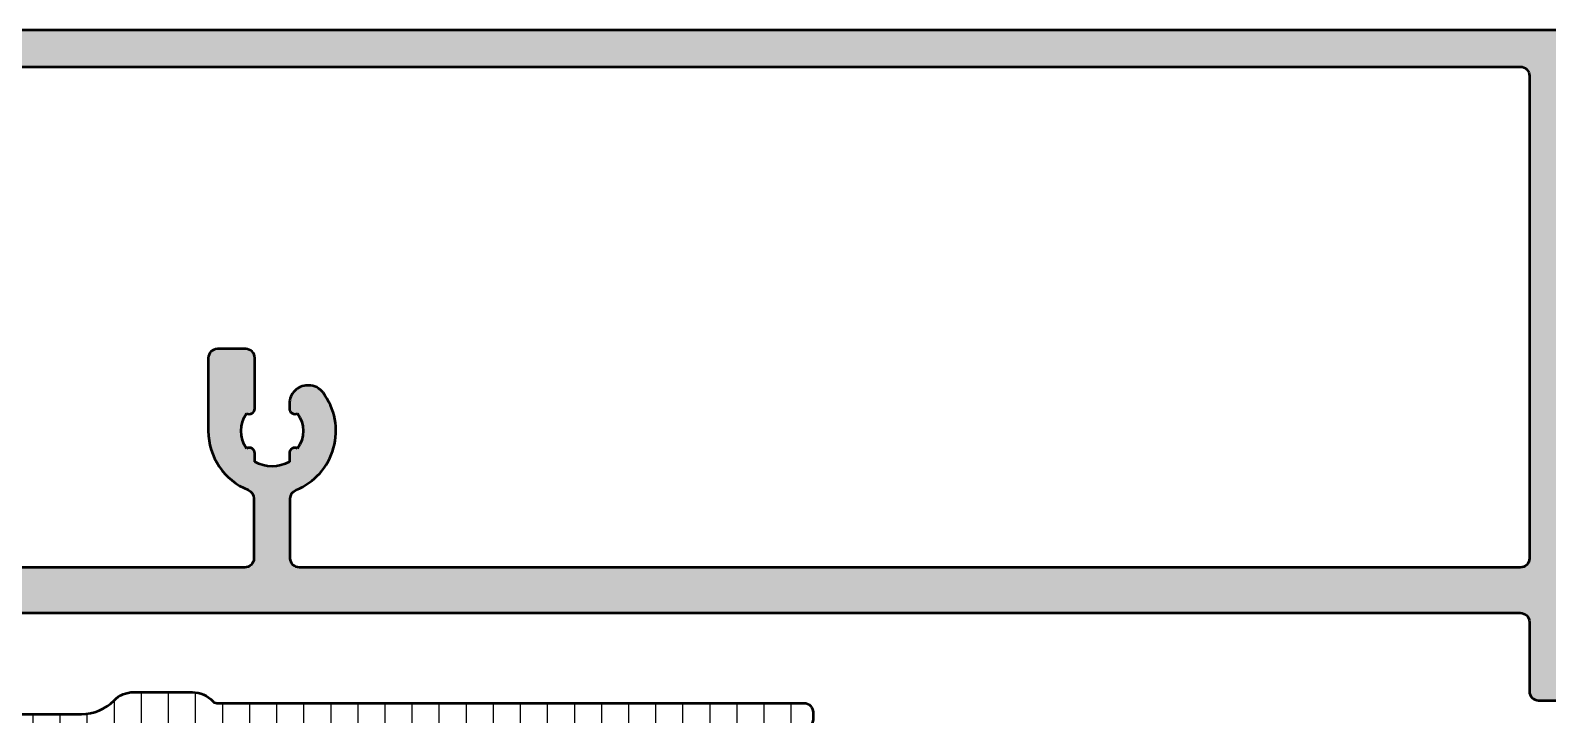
# Model space of a CAD drawing. Extents: x -30 to 220, y 11 to 100.
# Drawn here: x 11.7 to 95, y 62.4 to 100 of the extents above; entities that cross this region are included whole.
import ezdxf

# ---------------------------------------------------------------- set-up
doc = ezdxf.new("R2010")
doc.units = 0
for name, color, linetype, lineweight in [('0S-Alu contour', 7, 'Continuous', 50), ('0S-Alu hatch', 252, 'Continuous', 25), ('0S-Plastic contour', 254, 'Continuous', 50), ('0S-Plastic hatch', 253, 'Continuous', 25)]:
    doc.layers.add(name, color=color, linetype=linetype, lineweight=lineweight)

# ---------------------------------------------------------------- blocks, each defined once
blk = doc.blocks.new('469730__13DC79D6_9534_4003_8393_195601BBA4D4_')
at = {"layer": '0S-Alu hatch'}
h = blk.add_hatch(color=256, dxfattribs=at)
edge = h.paths.add_edge_path()
edge.add_ellipse((210.5003873660711, 97.00385080725869), major_axis=(-0.5, 0), ratio=1, start_angle=90, end_angle=180, ccw=False)
edge.add_line((210.5003873660711, 96.50385080725869), (210.2003873660711, 96.50385080725869))
edge.add_arc((210.2003873660711, 96.00385080725867), 0.5, 90, 270)
edge.add_line((210.2003873660711, 95.50385080725867), (213.0003873660711, 95.50385080725867))
edge.add_arc((213.0003873660711, 96.00385080725867), 0.5, 270, 360)
edge.add_line((213.5003873660711, 96.00385080725867), (213.5003873660711, 96.50385080725869))
edge.add_line((213.5003873660711, 96.50385080725869), (212.5003873660711, 96.50385080725869))
edge.add_line((212.5003873660711, 96.50385080725869), (212.5003873660711, 97.50385080725869))
edge.add_ellipse((213.5003873660711, 97.50385080725869), major_axis=(-1, 0), ratio=1, start_angle=270, end_angle=360, ccw=False)
edge.add_line((213.5003873660711, 98.50385080725867), (217.5003873660711, 98.50385080725867))
edge.add_ellipse((217.5003873660711, 97.50385080725869), major_axis=(-1, 0), ratio=1, start_angle=180, end_angle=270, ccw=False)
edge.add_line((218.5003873660711, 97.50385080725869), (218.5003873660711, 96.50385080725869))
edge.add_line((218.5003873660711, 96.50385080725869), (217.5003873660711, 96.50385080725869))
edge.add_line((217.5003873660711, 96.50385080725869), (217.5003873660711, 96.00385080725867))
edge.add_arc((218.0003873660711, 96.00385080725867), 0.5, 180, 270)
edge.add_line((218.0003873660711, 95.50385080725867), (220.0003873660711, 95.50385080725867))
edge.add_line((220.0003873660711, 95.50385080725867), (220.0003873660711, 98.50385080725867))
edge.add_arc((218.5003873660711, 98.50385080725867), 1.5, 0, 90)
edge.add_line((218.5003873660711, 100.0038508072586), (-28.49961263392891, 100.0038508072586))
edge.add_arc((-28.49961263392892, 98.50385080725867), 1.5, 89.99999999999946, 180)
edge.add_line((-29.99961263392892, 98.50385080725867), (-29.99961263392892, 95.50385080725867))
edge.add_line((-29.99961263392892, 95.50385080725867), (-27.99961263392892, 95.50385080725867))
edge.add_arc((-27.99961263392892, 96.00385080725867), 0.5, 270, 360)
edge.add_line((-27.49961263392892, 96.00385080725867), (-27.49961263392892, 96.50385080725869))
edge.add_line((-27.49961263392892, 96.50385080725869), (-28.49961263392892, 96.50385080725869))
edge.add_line((-28.49961263392892, 96.50385080725869), (-28.49961263392892, 97.50385080725869))
edge.add_ellipse((-27.49961263392892, 97.50385080725869), major_axis=(-1, 0), ratio=1, start_angle=270, end_angle=360, ccw=False)
edge.add_line((-27.49961263392892, 98.50385080725867), (-23.49961263392892, 98.50385080725867))
edge.add_ellipse((-23.49961263392892, 97.50385080725869), major_axis=(-1, 0), ratio=1, start_angle=180, end_angle=270, ccw=False)
edge.add_line((-22.49961263392892, 97.50385080725869), (-22.49961263392892, 96.50385080725869))
edge.add_line((-22.49961263392892, 96.50385080725869), (-23.49961263392892, 96.50385080725869))
edge.add_line((-23.49961263392892, 96.50385080725869), (-23.49961263392892, 96.00385080725867))
edge.add_arc((-22.99961263392892, 96.00385080725867), 0.5, 180, 270)
edge.add_line((-22.99961263392892, 95.50385080725867), (-20.19961263392891, 95.50385080725867))
edge.add_arc((-20.19961263392891, 96.00385080725867), 0.5, 270, 450)
edge.add_line((-20.19961263392891, 96.50385080725869), (-20.49961263392892, 96.50385080725869))
edge.add_ellipse((-20.49961263392892, 97.00385080725867), major_axis=(-0.4999999999999858, 0), ratio=1, start_angle=0, end_angle=90, ccw=False)
edge.add_line((-20.99961263392891, 97.00385080725867), (-20.99961263392893, 97.50385080725869))
edge.add_ellipse((-20.49961263392892, 97.50385080725869), major_axis=(-0.5000000000000142, 0), ratio=1, start_angle=270, end_angle=360, ccw=False)
edge.add_line((-20.49961263392892, 98.00385080725869), (-9.19961263392892, 98.00385080725867))
edge.add_ellipse((-9.199612633928936, 97.50385080725869), major_axis=(-0.4999999999999858, 0), ratio=1, start_angle=180, end_angle=269.9999999999984, ccw=False)
edge.add_line((-8.69961263392895, 97.50385080725869), (-8.699612633928908, 97.00385080725867))
edge.add_ellipse((-9.199612633928908, 97.00385080725869), major_axis=(-0.5, 0), ratio=1, start_angle=89.9999999999983, end_angle=180, ccw=False)
edge.add_line((-9.19961263392892, 96.50385080725869), (-9.499612633928919, 96.50385080725869))
edge.add_arc((-9.499612633928919, 96.00385080725867), 0.5, 90, 180)
edge.add_line((-9.999612633928919, 96.00385080725867), (-9.999612633928919, 91.50385080725866))
edge.add_arc((-9.499612633928919, 91.50385080725866), 0.5, 180, 270)
edge.add_line((-9.499612633928919, 91.00385080725867), (-8.699612633928908, 91.00385080725867))
edge.add_arc((-8.699612633928908, 91.50385080725866), 0.4999999999999858, 270, 360)
edge.add_line((-8.19961263392892, 91.50385080725866), (-8.19961263392892, 93.50385080725867))
edge.add_ellipse((-7.699612633928907, 93.50385080725866), major_axis=(-0.5000000000000142, 0), ratio=1, start_angle=270, end_angle=360, ccw=False)
edge.add_line((-7.699612633928907, 94.00385080725866), (-7.199612633928907, 94.00385080725866))
edge.add_arc((-7.199612633928907, 94.50385080725867), 0.4999999999999858, 270, 360)
edge.add_line((-6.699612633928921, 94.50385080725867), (-6.699612633928936, 97.50385080725869))
edge.add_ellipse((-6.199612633928936, 97.50385080725869), major_axis=(-0.5, 0), ratio=1, start_angle=270, end_angle=360, ccw=False)
edge.add_line((-6.199612633928936, 98.00385080725867), (-4.499612633928919, 98.00385080725867))
edge.add_ellipse((-4.499612633928919, 96.50385080725869), major_axis=(-1.5, 0), ratio=1, start_angle=180, end_angle=270, ccw=False)
edge.add_line((-2.999612633928919, 96.50385080725869), (-2.99961263392889, 70.50385080725867))
edge.add_ellipse((-3.49961263392889, 70.50385080725867), major_axis=(-0.5, 0), ratio=1, start_angle=90, end_angle=180, ccw=False)
edge.add_line((-3.49961263392889, 70.00385080725867), (-7.699612633928907, 70.00385080725866))
edge.add_ellipse((-7.699612633928907, 70.50385080725867), major_axis=(-0.5000000000000071, 0), ratio=1, start_angle=0, end_angle=90, ccw=False)
edge.add_line((-8.199612633928915, 70.50385080725867), (-8.19961263392892, 72.50385080725867))
edge.add_arc((-8.699612633928908, 72.50385080725869), 0.5, 0, 90)
edge.add_line((-8.699612633928908, 73.00385080725869), (-9.499612633928919, 73.00385080725867))
edge.add_arc((-9.499612633928919, 72.50385080725867), 0.5, 90, 180)
edge.add_line((-9.999612633928919, 72.50385080725867), (-9.999612633928919, 68.70385080725868))
edge.add_arc((-9.499612633928919, 68.70385080725868), 0.5, 180, 270)
edge.add_line((-9.499612633928919, 68.20385080725868), (-2.199612633928921, 68.20385080725868))
edge.add_ellipse((-2.199612633928921, 67.70385080725868), major_axis=(-0.5000000000000071, 0), ratio=1, start_angle=180, end_angle=270, ccw=False)
edge.add_line((-1.699612633928914, 67.70385080725868), (-1.699612633928921, 67.00385080725869))
edge.add_ellipse((-1.799612633928902, 66.72100809478405), major_axis=(-0.2999999999999928, 0), ratio=1, start_angle=180, end_angle=250.5287793655138, ccw=False)
edge.add_line((-1.499612633928908, 66.72100809478405), (-1.499612633928919, 66.28669351973328))
edge.add_ellipse((-1.799612633928916, 66.28669351973328), major_axis=(-0.2999999999999971, 0), ratio=1, start_angle=109.47122063449831, end_angle=180, ccw=False)
edge.add_line((-1.699612633928879, 66.00385080725867), (-1.699612633928907, 64.10385080725871))
edge.add_arc((-1.399612633928853, 64.10385080725871), 0.300000000000054, 180, 270)
edge.add_line((-1.399612633928853, 63.80385080725866), (-0.4096126339289441, 63.80385080725868))
edge.add_arc((-0.4096126339289299, 64.10385080725872), 0.3000000000000398, 269.9999999999973, 360)
edge.add_line((-0.1096126339288901, 64.10385080725872), (-0.1096126339289043, 66.80385080725867))
edge.add_ellipse((0.0903873660710844, 66.80385080725867), major_axis=(-0.1999999999999886, 0), ratio=1, start_angle=269.9999999999959, end_angle=360, ccw=False)
edge.add_line((0.0903873660710986, 67.00385080725864), (4.300387366071078, 67.00385080725869))
edge.add_ellipse((4.300387366071092, 66.50385080725867), major_axis=(-0.5000000000000142, 0), ratio=1, start_angle=180, end_angle=270.00000000000165, ccw=False)
edge.add_line((4.800387366071106, 66.50385080725867), (4.800387366071092, 65.80385080725867))
edge.add_line((4.800387366071092, 65.80385080725867), (3.418891908448713, 63.41103048423113))
edge.add_arc((3.538507150719382, 63.34197059190698), 0.1381197846483, 150.0000000000017, 270)
edge.add_arc((3.538507150719382, 68.20385080725869), 5.000000000000014, 270, 352.6879780737335)
edge.add_ellipse((8.993779829513741, 67.50385080725873), major_axis=(-0.4999999999999968, 0), ratio=1, start_angle=270, end_angle=352.6879780737332, ccw=False)
edge.add_line((8.993779829513741, 68.00385080725871), (93.5003873660711, 68.00385080725873))
edge.add_ellipse((93.5003873660711, 67.50385080725874), major_axis=(-0.4999999999999929, 0), ratio=1, start_angle=180, end_angle=270, ccw=False)
edge.add_line((94.00038736607107, 67.50385080725874), (94.00038736607108, 63.70385080725864))
edge.add_arc((94.50038736607108, 63.70385080725864), 0.5, 180, 270)
edge.add_line((94.50038736607108, 63.20385080725865), (95.50038736607108, 63.20385080725865))
edge.add_arc((95.50038736607108, 63.70385080725864), 0.5, 270, 360)
edge.add_line((96.0003873660711, 63.70385080725864), (96.0003873660711, 67.50385080725873))
edge.add_ellipse((96.50038736607108, 67.50385080725873), major_axis=(-0.5, 0), ratio=1, start_angle=270, end_angle=360, ccw=False)
edge.add_line((96.50038736607108, 68.00385080725873), (181.0069949026284, 68.00385080725873))
edge.add_ellipse((181.0069949026284, 67.50385080725871), major_axis=(-0.5000000000000071, 0), ratio=1, start_angle=187.3120219262683, end_angle=270, ccw=False)
edge.add_arc((186.4622675814228, 68.20385080725868), 5.000000000000003, 187.3120219262663, 270)
edge.add_arc((186.4622675814228, 63.34197059190698), 0.1381197846483033, 270, 390.0000000000008)
edge.add_line((186.5818828236934, 63.41103048423113), (185.2003873660711, 65.80385080725867))
edge.add_line((185.2003873660711, 65.80385080725867), (185.2003873660711, 66.50385080725867))
edge.add_ellipse((185.700387366071, 66.50385080725864), major_axis=(-0.5, 0), ratio=1, start_angle=270, end_angle=360, ccw=False)
edge.add_line((185.700387366071, 67.00385080725864), (189.910387366071, 67.00385080725867))
edge.add_ellipse((189.910387366071, 66.80385080725868), major_axis=(-0.1999999999999886, 0), ratio=1, start_angle=180, end_angle=270, ccw=False)
edge.add_line((190.110387366071, 66.80385080725868), (190.110387366071, 64.10385080725871))
edge.add_arc((190.4103873660711, 64.10385080725872), 0.3000000000000682, 180, 270)
edge.add_line((190.4103873660711, 63.80385080725865), (191.400387366071, 63.80385080725867))
edge.add_arc((191.400387366071, 64.10385080725871), 0.300000000000054, 270, 360)
edge.add_line((191.7003873660711, 64.10385080725871), (191.700387366071, 66.00385080725866))
edge.add_ellipse((191.800387366071, 66.28669351973329), major_axis=(-0.300000000000007, 0), ratio=1, start_angle=0, end_angle=70.52877936550613, ccw=False)
edge.add_line((191.500387366071, 66.28669351973329), (191.5003873660711, 66.72100809478405))
edge.add_ellipse((191.800387366071, 66.72100809478405), major_axis=(-0.2999999999999545, 0), ratio=1, start_angle=289.47122063448546, end_angle=360, ccw=False)
edge.add_line((191.7003873660711, 67.00385080725864), (191.7003873660711, 67.70385080725868))
edge.add_ellipse((192.2003873660711, 67.70385080725868), major_axis=(-0.5, 0), ratio=1, start_angle=270, end_angle=360, ccw=False)
edge.add_line((192.2003873660711, 68.20385080725868), (199.500387366071, 68.20385080725868))
edge.add_arc((199.5003873660711, 68.70385080725868), 0.5000000000000142, 269.9999999999935, 360)
edge.add_line((200.0003873660711, 68.70385080725868), (200.0003873660711, 72.50385080725867))
edge.add_arc((199.5003873660711, 72.50385080725867), 0.5, 0, 90)
edge.add_line((199.5003873660711, 73.00385080725867), (198.7003873660711, 73.00385080725867))
edge.add_arc((198.7003873660711, 72.50385080725869), 0.4999999999999858, 90, 180)
edge.add_line((198.200387366071, 72.50385080725869), (198.200387366071, 70.50385080725867))
edge.add_ellipse((197.7003873660711, 70.50385080725869), major_axis=(-0.5, 0), ratio=1, start_angle=90, end_angle=180, ccw=False)
edge.add_line((197.7003873660711, 70.00385080725869), (193.500387366071, 70.00385080725869))
edge.add_ellipse((193.500387366071, 70.50385080725866), major_axis=(-0.4999999999999858, 0), ratio=1, start_angle=0, end_angle=90, ccw=False)
edge.add_line((193.000387366071, 70.50385080725866), (193.0003873660711, 96.50385080725869))
edge.add_ellipse((194.5003873660711, 96.50385080725869), major_axis=(-1.5, 0), ratio=1, start_angle=270, end_angle=360, ccw=False)
edge.add_line((194.5003873660711, 98.00385080725867), (196.2003873660711, 98.00385080725867))
edge.add_ellipse((196.2003873660711, 97.50385080725869), major_axis=(-0.4999999999999858, 0), ratio=1, start_angle=180, end_angle=270, ccw=False)
edge.add_line((196.7003873660711, 97.50385080725869), (196.7003873660711, 94.50385080725867))
edge.add_arc((197.2003873660711, 94.50385080725867), 0.5, 180, 270)
edge.add_line((197.2003873660711, 94.00385080725866), (197.7003873660711, 94.00385080725869))
edge.add_ellipse((197.7003873660711, 93.50385080725867), major_axis=(-0.5000000000000142, 0), ratio=1, start_angle=180, end_angle=270, ccw=False)
edge.add_line((198.200387366071, 93.50385080725867), (198.200387366071, 91.50385080725866))
edge.add_arc((198.7003873660711, 91.50385080725866), 0.5, 180, 270)
edge.add_line((198.7003873660711, 91.00385080725867), (199.5003873660711, 91.00385080725867))
edge.add_arc((199.5003873660711, 91.50385080725866), 0.5, 270, 360)
edge.add_line((200.0003873660711, 91.50385080725866), (200.0003873660711, 96.00385080725867))
edge.add_arc((199.5003873660711, 96.00385080725867), 0.5, 0, 90)
edge.add_line((199.5003873660711, 96.50385080725869), (199.2003873660711, 96.50385080725869))
edge.add_ellipse((199.2003873660711, 97.00385080725867), major_axis=(-0.4999999999999858, 0), ratio=1, start_angle=0, end_angle=90, ccw=False)
edge.add_line((198.7003873660711, 97.00385080725867), (198.7003873660711, 97.50385080725869))
edge.add_ellipse((199.2003873660711, 97.50385080725869), major_axis=(-0.5, 0), ratio=1, start_angle=270, end_angle=360, ccw=False)
edge.add_line((199.2003873660711, 98.00385080725867), (210.5003873660711, 98.00385080725867))
edge.add_ellipse((210.5003873660711, 97.50385080725869), major_axis=(-0.4999999999999858, 0), ratio=1, start_angle=180, end_angle=270, ccw=False)
edge.add_line((211.0003873660711, 97.50385080725869), (211.0003873660711, 97.00385080725867))
edge = h.paths.add_edge_path()
edge.add_ellipse((-0.4996126339289191, 97.5038508072587), major_axis=(-0.5, 0), ratio=1, start_angle=269.9999999999984, end_angle=360, ccw=False)
edge.add_line((-0.4996126339289049, 98.0038508072587), (93.5003873660711, 98.00385080725869))
edge.add_ellipse((93.5003873660711, 97.5038508072587), major_axis=(-0.5, 0), ratio=1, start_angle=180, end_angle=270, ccw=False)
edge.add_line((94.00038736607108, 97.5038508072587), (94.00038736607108, 71.00385080725874))
edge.add_ellipse((93.5003873660711, 71.00385080725874), major_axis=(-0.5, 0), ratio=1, start_angle=90, end_angle=180, ccw=False)
edge.add_line((93.5003873660711, 70.50385080725874), (26.5003873660711, 70.50385080725874))
edge.add_ellipse((26.5003873660711, 71.00385080725874), major_axis=(-0.5, 0), ratio=1, start_angle=0, end_angle=90, ccw=False)
edge.add_line((26.0003873660711, 71.00385080725874), (26.00038736607108, 74.29575156371087))
edge.add_ellipse((26.50038736607108, 74.29575156371087), major_axis=(-0.5000000000000034, 0), ratio=1, start_angle=292.02431283704055, end_angle=360, ccw=False)
edge.add_arc((25.00038736607107, 78.00385080725871), 3.500000000000019, 292.0243128370425, 396.8698976458437)
edge.add_arc((27.00038736607108, 79.5038508072587), 1.000000000000017, 36.86989764584402, 90)
edge.add_line((27.00038736607108, 80.50385080725871), (26.95038736607113, 80.50385080725871))
edge.add_arc((26.95038736607112, 79.50385080725869), 1.000000000000042, 89.9999999999992, 180)
edge.add_line((25.95038736607107, 79.50385080725869), (25.95038736607108, 79.2285956786503))
edge.add_arc((26.25038736607108, 79.2285956786503), 0.2999999999999971, 180, 299.9377964112651)
edge.add_ellipse((25.00038736607108, 78.00385080725871), major_axis=(-1.700000000000005, 0), ratio=1, start_angle=145.4229183880542, end_angle=214.5770816119463, ccw=False)
edge.add_arc((26.25038736607109, 76.77910593586714), 0.2999999999999983, 60.06220358873864, 180)
edge.add_line((25.9503873660711, 76.77910593586714), (25.95038736607108, 76.30091217066608))
edge.add_ellipse((25.00038736607108, 78.00385080725871), major_axis=(-1.949999999999995, 0), ratio=1, start_angle=60.8446345737168, end_angle=119.1553654262832, ccw=False)
edge.add_line((24.05038736607108, 76.3009121706661), (24.05038736607108, 76.77910593586714))
edge.add_arc((23.75038736607108, 76.77910593586714), 0.2999999999999971, 0, 119.9377964112637)
edge.add_ellipse((25.00038736607108, 78.00385080725871), major_axis=(-1.700000000000002, 0), ratio=1, start_angle=-34.57708161194631, end_angle=34.577081611945914, ccw=False)
edge.add_arc((23.75038736607108, 79.2285956786503), 0.2999999999999949, 240.0622035887349, 360)
edge.add_line((24.05038736607108, 79.2285956786503), (24.05038736607125, 82.00385080725871))
edge.add_arc((23.55038736607125, 82.00385080725871), 0.5, 0, 90)
edge.add_line((23.55038736607125, 82.50385080725873), (22.00038736607108, 82.50385080725873))
edge.add_arc((22.00038736607108, 82.00385080725871), 0.5, 90, 180)
edge.add_line((21.50038736607108, 82.00385080725871), (21.50038736607108, 78.00385080725871))
edge.add_arc((25.00038736607108, 78.00385080725871), 3.5, 180, 247.9756871629577)
edge.add_ellipse((23.50038736607107, 74.29575156371088), major_axis=(-0.5000000000000142, 0), ratio=1, start_angle=180, end_angle=247.97568716295712, ccw=False)
edge.add_line((24.00038736607108, 74.29575156371087), (24.00038736607108, 71.00385080725874))
edge.add_ellipse((23.50038736607108, 71.00385080725874), major_axis=(-0.5, 0), ratio=1, start_angle=90, end_angle=180, ccw=False)
edge.add_line((23.50038736607108, 70.50385080725874), (-0.4996126339289049, 70.50385080725874))
edge.add_ellipse((-0.4996126339289191, 71.00385080725874), major_axis=(-0.5, 0), ratio=1, start_angle=0, end_angle=90.00000000000159, ccw=False)
edge.add_line((-0.999612633928919, 71.00385080725874), (-0.999612633928919, 97.5038508072587))
edge = h.paths.add_edge_path()
edge.add_line((164.0003873660711, 74.29575156371087), (164.0003873660711, 71.00385080725874))
edge.add_ellipse((163.5003873660711, 71.00385080725874), major_axis=(-0.5, 0), ratio=1, start_angle=90, end_angle=180, ccw=False)
edge.add_line((163.5003873660711, 70.50385080725874), (96.50038736607108, 70.50385080725874))
edge.add_ellipse((96.50038736607108, 71.00385080725874), major_axis=(-0.5, 0), ratio=1, start_angle=0, end_angle=90, ccw=False)
edge.add_line((96.0003873660711, 71.00385080725874), (96.0003873660711, 97.5038508072587))
edge.add_ellipse((96.50038736607108, 97.5038508072587), major_axis=(-0.5, 0), ratio=1, start_angle=270, end_angle=360, ccw=False)
edge.add_line((96.50038736607108, 98.00385080725869), (190.5003873660711, 98.00385080725869))
edge.add_ellipse((190.5003873660711, 97.5038508072587), major_axis=(-0.5, 0), ratio=1, start_angle=180, end_angle=270, ccw=False)
edge.add_line((191.0003873660711, 97.5038508072587), (191.000387366071, 71.00385080725873))
edge.add_ellipse((190.500387366071, 71.00385080725873), major_axis=(-0.4999999999999929, 0), ratio=1, start_angle=90.00000000000648, end_angle=180, ccw=False)
edge.add_line((190.5003873660711, 70.50385080725874), (166.5003873660711, 70.50385080725874))
edge.add_ellipse((166.5003873660711, 71.00385080725874), major_axis=(-0.5, 0), ratio=1, start_angle=0, end_angle=90, ccw=False)
edge.add_line((166.0003873660711, 71.00385080725874), (166.0003873660711, 74.29575156371088))
edge.add_ellipse((166.5003873660711, 74.29575156371088), major_axis=(-0.500000000000002, 0), ratio=1, start_angle=292.0243128370421, end_angle=360, ccw=False)
edge.add_arc((165.0003873660711, 78.00385080725871), 3.500000000000001, 292.0243128370421, 360)
edge.add_line((168.5003873660711, 78.00385080725871), (168.5003873660711, 82.00385080725871))
edge.add_arc((168.0003873660711, 82.00385080725871), 0.5, 0, 90)
edge.add_line((168.0003873660711, 82.50385080725873), (166.4503873660709, 82.50385080725871))
edge.add_arc((166.4503873660709, 82.00385080725871), 0.4999999999999858, 90, 180)
edge.add_line((165.9503873660709, 82.00385080725869), (165.9503873660711, 79.2285956786503))
edge.add_arc((166.2503873660711, 79.2285956786503), 0.3000000000000114, 180, 299.9377964112651)
edge.add_ellipse((165.0003873660711, 78.00385080725871), major_axis=(-1.700000000000005, 0), ratio=1, start_angle=145.4229183880537, end_angle=214.5770816119463, ccw=False)
edge.add_arc((166.2503873660711, 76.77910593586714), 0.2999999999999949, 60.06220358873493, 180)
edge.add_line((165.9503873660711, 76.77910593586714), (165.9503873660711, 76.30091217066608))
edge.add_ellipse((165.0003873660711, 78.00385080725871), major_axis=(-1.949999999999989, 0), ratio=1, start_angle=60.844634573716974, end_angle=119.1553654262828, ccw=False)
edge.add_line((164.0503873660711, 76.3009121706661), (164.0503873660711, 76.77910593586714))
edge.add_arc((163.7503873660711, 76.77910593586714), 0.3000000000000114, 0, 119.9377964112637)
edge.add_ellipse((165.0003873660711, 78.00385080725871), major_axis=(-1.700000000000005, 0), ratio=1, start_angle=-34.57708161194631, end_angle=34.577081611945914, ccw=False)
edge.add_arc((163.7503873660711, 79.2285956786503), 0.2999999999999949, 240.0622035887349, 360)
edge.add_line((164.0503873660711, 79.2285956786503), (164.0503873660711, 79.50385080725869))
edge.add_arc((163.050387366071, 79.50385080725869), 1.000000000000056, 0, 90)
edge.add_line((163.050387366071, 80.50385080725871), (163.0003873660711, 80.50385080725871))
edge.add_arc((163.0003873660711, 79.5038508072587), 1.000000000000014, 90, 143.1301023541553)
edge.add_arc((165.0003873660711, 78.00385080725871), 3.500000000000014, 143.130102354156, 247.9756871629569)
edge.add_ellipse((163.5003873660711, 74.29575156371087), major_axis=(-0.5, 0), ratio=1, start_angle=180, end_angle=247.9756871629652, ccw=False)
at = {"layer": '0S-Alu contour', "color": 7}
for points in [[(218.5003873660711, 100.0038508072586), (-28.49961263392891, 100.0038508072586)], [(-0.4996126339289049, 98.0038508072587), (93.5003873660711, 98.00385080725869)], [(94.00038736607108, 97.5038508072587), (94.00038736607108, 71.00385080725874)], [(23.55038736607125, 82.50385080725873), (22.00038736607108, 82.50385080725873)], [(21.50038736607108, 82.00385080725871), (21.50038736607108, 78.00385080725871)], [(24.05038736607108, 79.2285956786503), (24.05038736607125, 82.00385080725871)], [(27.00038736607108, 80.50385080725871), (26.95038736607113, 80.50385080725871)], [(25.95038736607107, 79.50385080725869), (25.95038736607108, 79.2285956786503)], [(24.05038736607108, 76.3009121706661), (24.05038736607108, 76.77910593586714)], [(25.9503873660711, 76.77910593586714), (25.95038736607108, 76.30091217066608)], [(24.00038736607108, 74.29575156371087), (24.00038736607108, 71.00385080725874)], [(26.0003873660711, 71.00385080725874), (26.00038736607108, 74.29575156371087)], [(23.50038736607108, 70.50385080725874), (-0.4996126339289049, 70.50385080725874)], [(93.5003873660711, 70.50385080725874), (26.5003873660711, 70.50385080725874)], [(8.993779829513741, 68.00385080725871), (93.5003873660711, 68.00385080725873)], [(94.00038736607107, 67.50385080725874), (94.00038736607108, 63.70385080725864)], [(94.50038736607108, 63.20385080725865), (95.50038736607108, 63.20385080725865)]]:
    blk.add_lwpolyline(points, dxfattribs=at)
at = {"layer": '0S-Alu contour', "color": 7, "extrusion": (0, 0, -1)}
for centre, radius, start, end in [((-93.5003873660711, 97.5038508072587), 0.5, 90, 180), ((-25.00038736607108, 78.00385080725871), 1.700000000000002, 325.4229183880541, 34.57708161194628), ((-25.00038736607108, 78.00385080725871), 1.700000000000005, 145.4229183880537, 214.5770816119458), ((-25.00038736607108, 78.00385080725871), 1.949999999999996, 240.8446345737168, 299.1553654262833), ((-23.50038736607107, 74.29575156371088), 0.5000000000000142, 112.0243128370429, 180), ((-26.50038736607108, 74.29575156371087), 0.5000000000000034, 0, 67.97568716295945), ((-23.50038736607108, 71.00385080725874), 0.5, 180, 270), ((-26.5003873660711, 71.00385080725874), 0.5, 270, 0), ((-93.5003873660711, 71.00385080725874), 0.5, 180, 270), ((-93.5003873660711, 67.50385080725874), 0.4999999999999929, 90, 180)]:
    blk.add_arc(centre, radius, start, end, dxfattribs=at)
at = {"layer": '0S-Alu contour', "color": 7}
for centre, radius, start, end in [((22.00038736607108, 82.00385080725871), 0.5, 90, 180), ((23.55038736607125, 82.00385080725871), 0.5, 0, 90), ((26.95038736607112, 79.50385080725869), 1.000000000000042, 89.9999999999992, 180), ((25.00038736607107, 78.00385080725871), 3.500000000000019, 292.0243128370425, 36.8698976458437), ((27.00038736607108, 79.5038508072587), 1.000000000000017, 36.86989764584402, 90), ((23.75038736607108, 79.2285956786503), 0.2999999999999949, 240.0622035887349, 0), ((26.25038736607108, 79.2285956786503), 0.2999999999999971, 180, 299.9377964112651), ((25.00038736607108, 78.00385080725871), 3.5, 180, 247.9756871629577), ((23.75038736607108, 76.77910593586714), 0.2999999999999971, 0, 119.9377964112637), ((26.25038736607109, 76.77910593586714), 0.2999999999999983, 60.06220358873864, 180), ((94.50038736607108, 63.70385080725864), 0.5, 180, 270)]:
    blk.add_arc(centre, radius, start, end, dxfattribs=at)
blk = doc.blocks.new('278045__4AF144FA_CDF1_400B_8E46_86E4732FA476___AD0E10FB_9770_450C_B5B2_979BE3ECC118_')
at = {"layer": '0S-Plastic hatch'}
h = blk.add_hatch(dxfattribs=at)
h.set_pattern_fill('ANSI31', color=256, scale=0.4680000000000001, angle=45, style=0)
h.set_pattern_definition([(90, (0, 0), (-1.4859, 0), [])])
edge = h.paths.add_edge_path()
edge.add_line((4.126403985828282, 21.75385080725867), (2.300387366070978, 21.75385080725867))
edge.add_line((2.300387366070978, 21.75385080725867), (-0.8996126339290171, 22.25385080725867))
edge.add_line((-0.8996126339290171, 22.25385080725867), (-5.250953530617472, 22.25385080725867))
edge.add_ellipse((-5.250953530617472, 23.25385080725867), major_axis=(-1.000000000000003, 0), ratio=1, start_angle=9.360190801913006, end_angle=90, ccw=False)
edge.add_line((-6.237638933218335, 23.09121035628051), (-10.59961263392896, 49.55385080725868))
edge.add_line((-10.59961263392896, 49.55385080725868), (-10.59961263392895, 59.00936443439158))
edge.add_ellipse((-10.09961263392896, 59.00936443439158), major_axis=(-0.4999999999999929, 0), ratio=1, start_angle=299.99999999999943, end_angle=360, ccw=False)
edge.add_line((-10.34961263392895, 59.44237713628379), (-6.115638037713367, 61.8868635091509))
edge.add_ellipse((-5.865638037713381, 61.45385080725868), major_axis=(-0.4999999999999909, 0), ratio=1, start_angle=269.9999999999984, end_angle=299.99999999999875, ccw=False)
edge.add_line((-5.865638037713367, 61.95385080725867), (-1.999612633928933, 61.95385080725867))
edge.add_arc((-1.99961263392894, 62.25385080725867), 0.3000000000000043, 270.0000000000013, 360)
edge.add_line((-1.699612633928936, 62.25385080725867), (-1.699612633928921, 63.29385080725869))
edge.add_ellipse((-1.199612633928929, 63.29385080725868), major_axis=(-0.4999999999999929, 0), ratio=1, start_angle=269.9999999999992, end_angle=360, ccw=False)
edge.add_line((-1.199612633928921, 63.79385080725867), (-0.3996126339289176, 63.79385080725867))
edge.add_arc((-0.3996126339289176, 64.09385080725868), 0.3000000000000114, 270, 360)
edge.add_line((-0.0996126339289063, 64.09385080725868), (-0.0996126339289134, 66.4938508072587))
edge.add_ellipse((0.4003873660710724, 66.4938508072587), major_axis=(-0.4999999999999858, 0), ratio=1, start_angle=269.9999999999992, end_angle=360, ccw=False)
edge.add_line((0.4003873660710795, 66.99385080725867), (3.75038736607108, 66.99385080725868))
edge.add_ellipse((3.750387366071088, 65.99385080725868), major_axis=(-1, 0), ratio=1, start_angle=150.0000000000001, end_angle=270.0000000000004, ccw=False)
edge.add_line((4.616412769855529, 65.49385080725868), (3.267374664178852, 63.15724826688022))
edge.add_arc((3.700387366071083, 62.90724826688022), 0.5000000000000138, 150, 180)
edge.add_line((3.200387366071069, 62.90724826688022), (3.200387366071062, 62.75385080725868))
edge.add_arc((3.500387366071066, 62.75385080725868), 0.3000000000000043, 180, 269.9999999999986)
edge.add_line((3.500387366071059, 62.45385080725867), (14.54381599465391, 62.45385080725867))
edge.add_arc((14.54381599465391, 64.95385080725868), 2.499999999999992, 270, 315.5729959991938)
edge.add_ellipse((17.40038736607104, 62.15385080725867), major_axis=(-1.499999999999999, 0), ratio=1, start_angle=270, end_angle=315.57299599919486, ccw=False)
edge.add_line((17.40038736607104, 63.65385080725867), (20.62538736607104, 63.65385080725868))
edge.add_ellipse((20.62538736607104, 62.15385080725867), major_axis=(-1.500000000000007, 0), ratio=1, start_angle=221.8103148957792, end_angle=270, ccw=False)
edge.add_arc((21.9670281525709, 63.35385080725869), 0.299999999999998, 221.8103148957789, 270)
edge.add_line((21.9670281525709, 63.05385080725869), (54.18538736607104, 63.05385080725868))
edge.add_ellipse((54.18538736607104, 62.55385080725869), major_axis=(-0.5, 0), ratio=1, start_angle=180, end_angle=270, ccw=False)
edge.add_line((54.68538736607104, 62.55385080725869), (54.68538736607104, 62.15385080725868))
edge.add_ellipse((54.18538736607104, 62.15385080725868), major_axis=(-0.5, 0), ratio=1, start_angle=90, end_angle=180, ccw=False)
edge.add_line((54.18538736607104, 61.65385080725868), (22.23783891573076, 61.65385080725868))
edge.add_arc((22.23783891573076, 61.35385080725868), 0.3000000000000043, 90, 153.6122000387589)
edge.add_ellipse((20.62538736607104, 62.15385080725868), major_axis=(-1.500000000000011, 0), ratio=1, start_angle=90, end_angle=153.6122000387567, ccw=False)
edge.add_line((20.62538736607104, 60.65385080725866), (2.800387366071035, 60.65385080725867))
edge.add_arc((2.800387366071035, 59.65385080725867), 1, 90, 180)
edge.add_line((1.800387366071035, 59.65385080725867), (1.800387366071035, 56.40237894468254))
edge.add_ellipse((-0.1996126339289716, 56.40237894468254), major_axis=(-2.000000000000007, 0), ratio=1, start_angle=134.9999999999993, end_angle=180, ccw=False)
edge.add_line((1.214600928444106, 54.98816538230943), (-2.706068715420421, 51.06749573844497))
edge.add_arc((-1.291855153047343, 49.65328217607186), 1.999999999999996, 134.9999999999994, 189.3601908019132)
edge.add_line((-3.265225958249057, 49.32800127411554), (-2.456432789504155, 44.42132271706305))
edge.add_arc((-2.259095708983984, 44.45385080725867), 0.1999999999999982, 189.3601908019115, 270)
edge.add_line((-2.259095708983984, 44.25385080725868), (-1.391855153047345, 44.25385080725867))
edge.add_arc((-1.391855153047345, 44.55385080725867), 0.2999999999999971, 270, 360)
edge.add_line((-1.091855153047347, 44.55385080725867), (-1.09185515304734, 45.00385080725867))
edge.add_line((-1.09185515304734, 45.00385080725867), (-0.4550435625464857, 45.00385080725867))
edge.add_ellipse((-3.291855153047343, 43.75385080725867), major_axis=(-3.1, 0), ratio=1, start_angle=156.2200052685881, end_angle=203.7799947314121, ccw=False)
edge.add_line((-0.4550435625464822, 42.50385080725868), (-1.09185515304734, 42.50385080725867))
edge.add_line((-1.09185515304734, 42.50385080725867), (-1.09185515304734, 42.95385080725868))
edge.add_arc((-1.391855153047345, 42.95385080725868), 0.2999999999999971, 0, 90)
edge.add_line((-1.391855153047345, 43.25385080725868), (-2.028326478214751, 43.25385080725867))
edge.add_arc((-2.028326478214751, 43.05385080725867), 0.2000000000000028, 90, 189.3601908019113)
edge.add_line((-2.225663558734925, 43.02132271706304), (-0.3931810945158818, 31.90426243413407))
edge.add_arc((1.580189710685836, 32.22954333609039), 1.999999999999998, 189.3601908019131, 216.0000000000002)
edge.add_line((-0.0378442780640569, 31.05397283150543), (1.551763405674108, 28.86606555496617))
edge.add_arc((2.360780400049058, 29.45385080725865), 1.000000000000004, 216.0000000000001, 270)
edge.add_line((2.360780400049058, 28.45385080725865), (20.62538736607104, 28.45385080725866))
edge.add_ellipse((20.62538736607105, 26.95385080725865), major_axis=(-1.500000000000013, 0), ratio=1, start_angle=206.3877999612434, end_angle=270.00000000000057, ccw=False)
edge.add_arc((22.23783891573076, 27.75385080725866), 0.3000000000000029, 206.3877999612429, 270)
edge.add_line((22.23783891573076, 27.45385080725866), (54.18538736607105, 27.45385080725867))
edge.add_ellipse((54.18538736607105, 26.95385080725868), major_axis=(-0.5, 0), ratio=1, start_angle=180, end_angle=270, ccw=False)
edge.add_line((54.68538736607105, 26.95385080725868), (54.68538736607105, 26.55385080725867))
edge.add_ellipse((54.18538736607105, 26.55385080725867), major_axis=(-0.5, 0), ratio=1, start_angle=90, end_angle=180, ccw=False)
edge.add_line((54.18538736607105, 26.05385080725867), (21.9670281525709, 26.05385080725864))
edge.add_arc((21.96702815257092, 25.75385080725866), 0.2999999999999971, 90.00000000000273, 138.189685104224)
edge.add_ellipse((20.62538736607105, 26.95385080725866), major_axis=(-1.499999999999998, 0), ratio=1, start_angle=90, end_angle=138.1896851042206, ccw=False)
edge.add_line((20.62538736607105, 25.45385080725866), (17.40038736607106, 25.45385080725865))
edge.add_ellipse((17.40038736607106, 26.95385080725865), major_axis=(-1.5, 0), ratio=1, start_angle=44.427004000805425, end_angle=90, ccw=False)
edge.add_arc((14.54381599465391, 24.15385080725865), 2.499999999999997, 44.42700400080575, 90)
edge.add_line((14.54381599465391, 26.65385080725865), (9.800387366070979, 26.65385080725868))
edge.add_arc((9.800387366070979, 25.15385080725868), 1.5, 90, 180)
edge.add_line((8.300387366070979, 25.15385080725868), (8.300387366070979, 22.25385080725867))
edge.add_ellipse((7.800387366070978, 22.25385080725867), major_axis=(-0.5, 0), ratio=1, start_angle=90, end_angle=180, ccw=False)
edge.add_line((7.800387366070978, 21.75385080725867), (6.474370746313681, 21.75385080725867))
edge.add_ellipse((6.474370746313681, 21.95385080725868), major_axis=(-0.2000000000000028, 0), ratio=1, start_angle=5.000000000000512, end_angle=90, ccw=False)
edge.add_line((6.275131806695327, 21.93641965870914), (6.201528956643457, 22.77770408443438))
edge.add_ellipse((6.500387366070981, 22.80385080725867), major_axis=(-0.2999999999999999, 0), ratio=1, start_angle=-90, end_angle=4.999999999999204, ccw=False)
edge.add_line((6.500387366070981, 23.10385080725867), (6.88705053133323, 23.10385080725867))
edge.add_arc((5.300387366070985, 23.95385080725867), 1.799999999999998, 331.82135725947, 568.1786427405302)
edge.add_line((3.713724200808748, 23.10385080725867), (4.100387366070982, 23.10385080725867))
edge.add_ellipse((4.100387366070982, 22.80385080725867), major_axis=(-0.2999999999999971, 0), ratio=1, start_angle=175.0000000000009, end_angle=270, ccw=False)
edge.add_line((4.399245775498506, 22.77770408443438), (4.325642925446629, 21.93641965870914))
edge.add_ellipse((4.126403985828282, 21.95385080725868), major_axis=(-0.199999999999998, 0), ratio=1, start_angle=90, end_angle=174.9999999999995, ccw=False)
edge = h.paths.add_edge_path()
edge.add_arc((-5.213826196302171, 51.95385080725867), 1, 270, 314.9999999999995)
edge.add_line((-4.506719415115632, 51.24674402607212), (0.1074941472575759, 55.86095758844522))
edge.add_arc((-0.5996126339289704, 56.56806436963178), 1.000000000000007, 314.9999999999995, 360)
edge.add_line((0.4003873660710369, 56.56806436963178), (0.400387366071044, 60.15385080725867))
edge.add_arc((-0.5996126339289632, 60.15385080725867), 1, 0, 90)
edge.add_line((-0.5996126339289632, 61.15385080725868), (-5.517304087552929, 61.15385080725868))
edge.add_arc((-5.517304087552915, 60.15385080725867), 1, 90.00000000000081, 120.0000000000007)
edge.add_line((-6.017304087552926, 61.01987621104311), (-9.299612633928959, 59.1248344882295))
edge.add_arc((-8.799612633928959, 58.25880908444506), 0.9999999999999959, 120.0000000000001, 180)
edge.add_line((-9.799612633928955, 58.25880908444506), (-9.799612633928959, 51.95385080725867))
edge.add_arc((-8.799612633928959, 51.95385080725867), 1, 180, 270)
edge.add_line((-8.799612633928959, 50.95385080725868), (-5.213826196302171, 50.95385080725868))
edge = h.paths.add_edge_path()
edge.add_line((2.109404360445928, 25.71671636331824), (-1.39610499307799, 30.54163605955115))
edge.add_arc((-2.205121987452933, 29.95385080725867), 0.9999999999999984, 36.00000000000033, 90)
edge.add_line((-2.205121987452933, 30.95385080725868), (-6.133718436986626, 30.95385080725868))
edge.add_arc((-6.133718436986633, 30.45385080725868), 0.5, 89.9999999999992, 189.3601908019146)
edge.add_line((-6.627061138287061, 30.37253058176958), (-5.812122565243015, 25.42856990530236))
edge.add_arc((-3.838751760041297, 25.75385080725868), 1.999999999999997, 189.3601908019131, 270)
edge.add_line((-3.838751760041297, 23.75385080725867), (-0.7831317895080332, 23.75385080725867))
edge.add_line((-0.7831317895080332, 23.75385080725867), (1.146010485797376, 23.4524223267422))
edge.add_arc((1.300387366070985, 24.4404343604933), 1.000000000000002, 261.1193408494798, 360)
edge.add_line((2.300387366070985, 24.4404343604933), (2.300387366070985, 25.12893111102576))
edge.add_arc((1.300387366070985, 25.12893111102576), 1, 0, 36.00000000000033)
edge = h.paths.add_edge_path()
edge.add_line((-8.012839316107488, 41.35385080725867), (-3.958862243520641, 41.35385080725867))
edge.add_arc((-3.958862243520641, 41.85385080725867), 0.5, 270, 369.3601908019123)
edge.add_line((-3.46551954222021, 41.93517103274774), (-4.751233827934484, 49.73517103274776))
edge.add_arc((-5.244576529234912, 49.65385080725868), 0.4999999999999977, 9.360190801913111, 90)
edge.add_line((-5.244576529234912, 50.15385080725867), (-9.298553601821759, 50.15385080725867))
edge.add_arc((-9.298553601821759, 49.65385080725868), 0.5, 90, 189.3601908019131)
edge.add_line((-9.791896303122186, 49.57253058176959), (-8.506182017407914, 41.77253058176958))
edge.add_arc((-8.012839316107488, 41.85385080725867), 0.499999999999999, 189.3601908019139, 270)
edge = h.paths.add_edge_path()
edge.add_line((-6.430421733689925, 31.75385080725867), (-2.376444661103079, 31.75385080725867))
edge.add_arc((-2.376444661103079, 32.25385080725867), 0.5, 270, 369.3601908019131)
edge.add_line((-1.883101959802651, 32.33517103274775), (-3.168816245516921, 40.13517103274774))
edge.add_arc((-3.662158946817349, 40.05385080725867), 0.4999999999999977, 9.360190801913111, 90)
edge.add_line((-3.662158946817349, 40.55385080725867), (-7.716136019404189, 40.55385080725867))
edge.add_arc((-7.716136019404189, 40.05385080725867), 0.5, 90, 189.3601908019131)
edge.add_line((-8.209478720704617, 39.97253058176959), (-6.923764434990353, 32.1725305817696))
edge.add_arc((-6.430421733689925, 32.25385080725867), 0.4999999999999977, 189.3601908019131, 270)
at = {"layer": '0S-Alu contour', "color": 7}
for points in [[(-6.017304087552926, 61.01987621104311), (-9.299612633928959, 59.1248344882295)], [(-0.5996126339289632, 61.15385080725868), (-5.517304087552929, 61.15385080725868)], [(0.4003873660710369, 56.56806436963178), (0.400387366071044, 60.15385080725867)], [(-9.799612633928955, 58.25880908444506), (-9.799612633928959, 51.95385080725867)], [(-4.506719415115632, 51.24674402607212), (0.1074941472575759, 55.86095758844522)], [(-8.799612633928959, 50.95385080725868), (-5.213826196302171, 50.95385080725868)], [(-5.244576529234912, 50.15385080725867), (-9.298553601821759, 50.15385080725867)], [(-9.791896303122186, 49.57253058176959), (-8.506182017407914, 41.77253058176958)], [(-3.46551954222021, 41.93517103274774), (-4.751233827934484, 49.73517103274776)], [(-8.012839316107488, 41.35385080725867), (-3.958862243520641, 41.35385080725867)], [(-8.209478720704617, 39.97253058176959), (-6.923764434990353, 32.1725305817696)], [(-3.662158946817349, 40.55385080725867), (-7.716136019404189, 40.55385080725867)], [(-1.883101959802651, 32.33517103274775), (-3.168816245516921, 40.13517103274774)], [(-6.430421733689925, 31.75385080725867), (-2.376444661103079, 31.75385080725867)], [(-2.205121987452933, 30.95385080725868), (-6.133718436986626, 30.95385080725868)], [(-6.627061138287061, 30.37253058176958), (-5.812122565243015, 25.42856990530236)], [(2.109404360445928, 25.71671636331824), (-1.39610499307799, 30.54163605955115)], [(2.300387366070985, 24.4404343604933), (2.300387366070985, 25.12893111102576)], [(-3.838751760041297, 23.75385080725867), (-0.7831317895080332, 23.75385080725867), (1.146010485797376, 23.4524223267422)]]:
    blk.add_lwpolyline(points, dxfattribs=at)
for centre, radius, start, end in [((-5.517304087552915, 60.15385080725867), 1, 90.00000000000081, 120.0000000000007), ((-0.5996126339289632, 60.15385080725867), 1, 0, 90), ((-8.799612633928959, 58.25880908444506), 0.9999999999999959, 120.0000000000001, 180), ((-0.5996126339289704, 56.56806436963178), 1.000000000000007, 314.9999999999995, 0), ((-8.799612633928959, 51.95385080725867), 1, 180, 270), ((-5.213826196302171, 51.95385080725867), 1, 270, 314.9999999999995), ((-9.298553601821759, 49.65385080725868), 0.5, 90, 189.3601908019131), ((-5.244576529234912, 49.65385080725868), 0.4999999999999977, 9.360190801913111, 90), ((-8.012839316107488, 41.85385080725867), 0.499999999999999, 189.3601908019139, 270), ((-3.958862243520641, 41.85385080725867), 0.5, 270, 9.36019080191225), ((-7.716136019404189, 40.05385080725867), 0.5, 90, 189.3601908019131), ((-3.662158946817349, 40.05385080725867), 0.4999999999999977, 9.360190801913111, 90), ((-6.430421733689925, 32.25385080725867), 0.4999999999999977, 189.3601908019131, 270), ((-2.376444661103079, 32.25385080725867), 0.5, 270, 9.360190801913111), ((-6.133718436986633, 30.45385080725868), 0.5, 89.9999999999992, 189.3601908019146), ((-2.205121987452933, 29.95385080725867), 0.9999999999999984, 36.00000000000033, 90), ((-3.838751760041297, 25.75385080725868), 1.999999999999997, 189.3601908019131, 270), ((1.300387366070985, 25.12893111102576), 1, 0, 36.00000000000033), ((1.300387366070985, 24.4404343604933), 1.000000000000002, 261.1193408494798, 0)]:
    blk.add_arc(centre, radius, start, end, dxfattribs=at)
at = {"layer": '0S-Plastic contour', "color": 7}
for points in [[(0.4003873660710795, 66.99385080725867), (3.75038736607108, 66.99385080725868)], [(-0.0996126339289063, 64.09385080725868), (-0.0996126339289134, 66.4938508072587)], [(4.616412769855529, 65.49385080725868), (3.267374664178852, 63.15724826688022)], [(-1.699612633928936, 62.25385080725867), (-1.699612633928921, 63.29385080725869)], [(-1.199612633928921, 63.79385080725867), (-0.3996126339289176, 63.79385080725867)], [(17.40038736607104, 63.65385080725867), (20.62538736607104, 63.65385080725868)], [(3.200387366071069, 62.90724826688022), (3.200387366071062, 62.75385080725868)], [(3.500387366071059, 62.45385080725867), (14.54381599465391, 62.45385080725867)], [(21.9670281525709, 63.05385080725869), (54.18538736607104, 63.05385080725868)], [(54.68538736607104, 62.55385080725869), (54.68538736607104, 62.15385080725868)], [(-10.34961263392895, 59.44237713628379), (-6.115638037713367, 61.8868635091509)], [(-5.865638037713367, 61.95385080725867), (-1.999612633928933, 61.95385080725867)], [(54.18538736607104, 61.65385080725868), (22.23783891573076, 61.65385080725868)], [(20.62538736607104, 60.65385080725866), (2.800387366071035, 60.65385080725867)], [(1.800387366071035, 59.65385080725867), (1.800387366071035, 56.40237894468254)], [(-6.237638933218335, 23.09121035628051), (-10.59961263392896, 49.55385080725868), (-10.59961263392895, 59.00936443439158)], [(1.214600928444106, 54.98816538230943), (-2.706068715420421, 51.06749573844497)], [(-3.265225958249057, 49.32800127411554), (-2.456432789504155, 44.42132271706305)], [(-1.091855153047347, 44.55385080725867), (-1.09185515304734, 45.00385080725867), (-0.4550435625464857, 45.00385080725867)], [(-2.259095708983984, 44.25385080725868), (-1.391855153047345, 44.25385080725867)], [(-2.225663558734925, 43.02132271706304), (-0.3931810945158818, 31.90426243413407)], [(-1.391855153047345, 43.25385080725868), (-2.028326478214751, 43.25385080725867)], [(-0.4550435625464822, 42.50385080725868), (-1.09185515304734, 42.50385080725867), (-1.09185515304734, 42.95385080725868)], [(-0.0378442780640569, 31.05397283150543), (1.551763405674108, 28.86606555496617)], [(2.360780400049058, 28.45385080725865), (20.62538736607104, 28.45385080725866)], [(14.54381599465391, 26.65385080725865), (9.800387366070979, 26.65385080725868)], [(22.23783891573076, 27.45385080725866), (54.18538736607105, 27.45385080725867)], [(54.68538736607105, 26.95385080725868), (54.68538736607105, 26.55385080725867)], [(54.18538736607105, 26.05385080725867), (21.9670281525709, 26.05385080725864)], [(8.300387366070979, 25.15385080725868), (8.300387366070979, 22.25385080725867)], [(20.62538736607105, 25.45385080725866), (17.40038736607106, 25.45385080725865)], [(3.713724200808748, 23.10385080725867), (4.100387366070982, 23.10385080725867)], [(4.399245775498506, 22.77770408443438), (4.325642925446629, 21.93641965870914)], [(6.275131806695327, 21.93641965870914), (6.201528956643457, 22.77770408443438)], [(6.500387366070981, 23.10385080725867), (6.88705053133323, 23.10385080725867)], [(4.126403985828282, 21.75385080725867), (2.300387366070978, 21.75385080725867), (-0.8996126339290171, 22.25385080725867), (-5.250953530617472, 22.25385080725867)], [(7.800387366070978, 21.75385080725867), (6.474370746313681, 21.75385080725867)]]:
    blk.add_lwpolyline(points, dxfattribs=at)
at = {"layer": '0S-Plastic contour', "color": 7, "extrusion": (0, 0, -1)}
for centre, radius, start, end in [((-0.4003873660710724, 66.4938508072587), 0.4999999999999858, 0, 90.00000000000081), ((-3.750387366071088, 65.99385080725868), 1, 89.99999999999959, 210), ((1.199612633928929, 63.29385080725868), 0.4999999999999929, 0, 90.00000000000081), ((-17.40038736607104, 62.15385080725867), 1.499999999999999, 44.42700400080517, 90), ((-20.62538736607104, 62.15385080725867), 1.500000000000007, 90, 138.1896851042208), ((-54.18538736607104, 62.55385080725869), 0.5, 90, 180), ((5.865638037713381, 61.45385080725868), 0.4999999999999909, 60.00000000000127, 90.0000000000016), ((-54.18538736607104, 62.15385080725868), 0.5, 180, 270), ((-20.62538736607104, 62.15385080725868), 1.500000000000011, 206.3877999612433, 270), ((10.09961263392896, 59.00936443439158), 0.4999999999999929, 0, 60.00000000000056), ((0.1996126339289716, 56.40237894468254), 2.000000000000007, 180, 225.0000000000008), ((3.291855153047343, 43.75385080725867), 3.100000000000001, 156.2200052685879, 203.779994731412), ((-20.62538736607105, 26.95385080725865), 1.500000000000014, 89.99999999999946, 153.6122000387566), ((-54.18538736607105, 26.95385080725868), 0.5, 90, 180), ((-17.40038736607106, 26.95385080725865), 1.5, 270, 315.5729959991946), ((-20.62538736607105, 26.95385080725866), 1.499999999999998, 221.8103148957794, 270), ((-54.18538736607105, 26.55385080725867), 0.5, 180, 270), ((5.250953530617472, 23.25385080725867), 1.000000000000003, 270, 350.639809198087), ((-4.100387366070982, 22.80385080725867), 0.2999999999999971, 90, 184.9999999999992), ((-6.500387366070981, 22.80385080725867), 0.2999999999999999, 355.0000000000008, 90), ((-4.126403985828282, 21.95385080725868), 0.199999999999998, 185.0000000000006, 270), ((-6.474370746313681, 21.95385080725868), 0.2000000000000028, 270, 354.9999999999995), ((-7.800387366070978, 22.25385080725867), 0.5, 180, 270)]:
    blk.add_arc(centre, radius, start, end, dxfattribs=at)
at = {"layer": '0S-Plastic contour', "color": 7}
for centre, radius, start, end in [((-0.3996126339289176, 64.09385080725868), 0.3000000000000114, 270, 0), ((3.700387366071083, 62.90724826688022), 0.5000000000000138, 150, 180), ((3.500387366071066, 62.75385080725868), 0.3000000000000043, 180, 269.9999999999986), ((14.54381599465391, 64.95385080725868), 2.499999999999992, 270, 315.5729959991938), ((21.9670281525709, 63.35385080725869), 0.299999999999998, 221.8103148957789, 270), ((-1.99961263392894, 62.25385080725867), 0.3000000000000043, 270.0000000000013, 0), ((22.23783891573076, 61.35385080725868), 0.3000000000000043, 90, 153.6122000387589), ((2.800387366071035, 59.65385080725867), 1, 90, 180), ((-1.291855153047343, 49.65328217607186), 1.999999999999996, 134.9999999999994, 189.3601908019132), ((-2.259095708983984, 44.45385080725867), 0.1999999999999982, 189.3601908019115, 270), ((-1.391855153047345, 44.55385080725867), 0.2999999999999971, 270, 0), ((-2.028326478214751, 43.05385080725867), 0.2000000000000028, 90, 189.3601908019113), ((-1.391855153047345, 42.95385080725868), 0.2999999999999971, 0, 90), ((1.580189710685836, 32.22954333609039), 1.999999999999998, 189.3601908019131, 216.0000000000002), ((2.360780400049058, 29.45385080725865), 1.000000000000004, 216.0000000000001, 270), ((22.23783891573076, 27.75385080725866), 0.3000000000000029, 206.3877999612429, 270), ((9.800387366070979, 25.15385080725868), 1.5, 90, 180), ((14.54381599465391, 24.15385080725865), 2.499999999999997, 44.42700400080575, 90), ((21.96702815257092, 25.75385080725866), 0.2999999999999971, 90.00000000000273, 138.189685104224), ((5.300387366070985, 23.95385080725867), 1.799999999999998, 331.82135725947, 208.1786427405301)]:
    blk.add_arc(centre, radius, start, end, dxfattribs=at)
blk = doc.blocks.new('475370__134F7CA3_6F3B_4822_AB5F_60618B77AF68_')
at = {"layer": '0S-Alu contour', "color": 7}
blk.add_blockref('469730__13DC79D6_9534_4003_8393_195601BBA4D4_', (0, 0), dxfattribs=at)
at = {"layer": '0S-Plastic contour', "color": 7}
blk.add_blockref('278045__4AF144FA_CDF1_400B_8E46_86E4732FA476___AD0E10FB_9770_450C_B5B2_979BE3ECC118_', (0, 0), dxfattribs=at)

msp = doc.modelspace()

# ---------------------------------------------------------------- block references
at = {"layer": '0S-Alu contour', "color": 7}
msp.add_blockref('475370__134F7CA3_6F3B_4822_AB5F_60618B77AF68_', (0, 0), dxfattribs=at)

doc.saveas('drawing.dxf')
